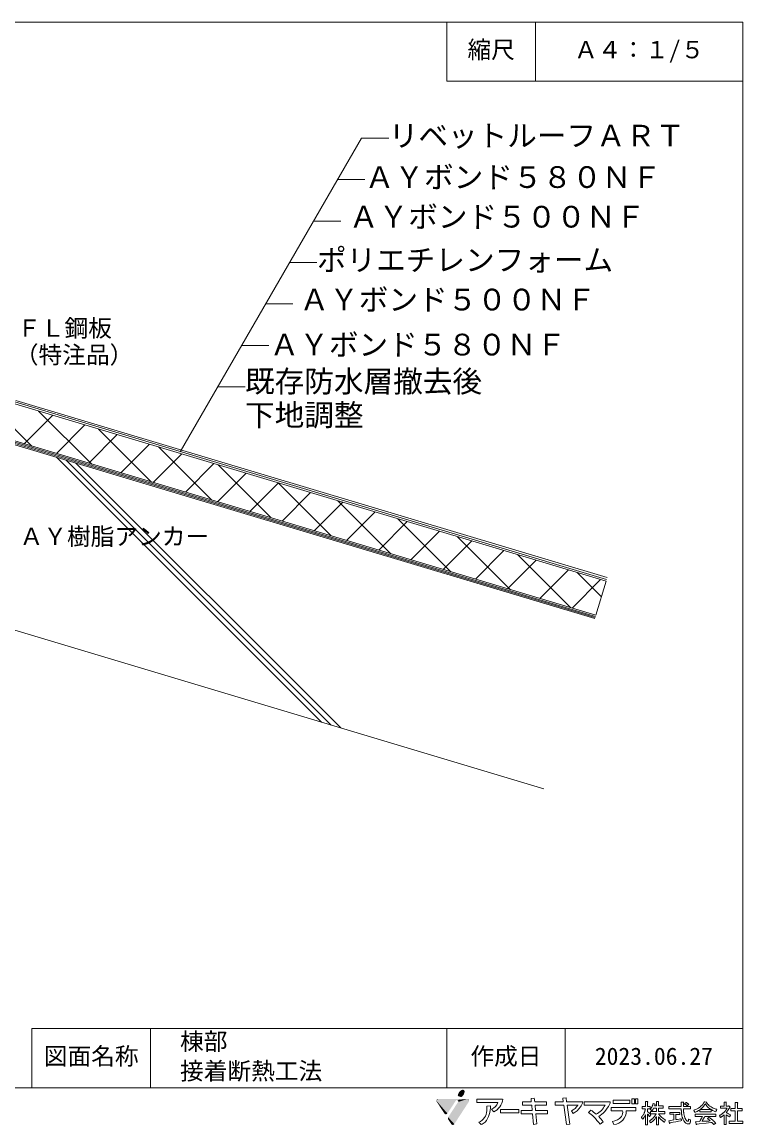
# Model space of a CAD drawing. Units: millimetres, scale not verified. Extents: x -675 to 675, y -471 to 460.
# Drawn here: x 67 to 675, y -471 to 460 of the extents above; entities that cross this region are included whole.
import ezdxf
from ezdxf.enums import TextEntityAlignment as Align

# ---------------------------------------------------------------- set-up
doc = ezdxf.new("R2010")
doc.units = ezdxf.units.MM
doc.header["$LTSCALE"] = 5
for name, color, linetype, lineweight in [('1-3_断熱材', 7, 'Continuous', 9), ('1-4_リベットルーフ', 3, 'Continuous', 9), ('1-8_下地など', 30, 'Continuous', 18), ('1-A_元図・躯体', 7, 'Continuous', 9), ('E-E', 7, 'Continuous', 9), ('F-F', 7, 'Continuous', 9)]:
    doc.layers.add(name, color=color, linetype=linetype, lineweight=lineweight)
doc.styles.add('ＭＳ ゴシック', font='')
doc.styles.get('ＭＳ ゴシック').set_extended_font_data('MS Gothic')

msp = doc.modelspace()

# ---------------------------------------------------------------- hatches: boundary and pattern name
at = {"layer": 'F-F'}
for color, points in [(70, [(435.501, -443.602, 0.09), (434.296, -446.679)]), (70, [(434.296, -446.679, 0.15), (437.522, -447.663)]), (70, [(438.455, -441.647, 0.2), (435.501, -443.602)]), (70, [(437.522, -447.663, 0.13), (438.964, -446.309)]), (70, [(439.601, -441.923, 0.2), (438.455, -441.647)]), (70, [(438.964, -446.309, 0.09), (440.164, -443.232)]), (70, [(440.164, -443.232, 0.15), (439.601, -441.923)]), (5, [(417.829, -449.326, 0.41), (416.293, -450.864)]), (5, [(416.293, -450.864, 0.12), (416.481, -451.582)]), (5, [(443.938, -450.862, 0.41), (442.377, -449.325)]), (5, [(443.696, -451.687, 0.17), (443.938, -450.862)]), (5, [(423.213, -461.887, 0.2), (424.309, -462.355)]), (5, [(424.309, -462.355, 0.25), (425.593, -461.654)]), (5, [(426.245, -464.849, 0.16), (425.964, -465.718)]), (5, [(425.964, -465.718, 0.15), (426.231, -466.586)]), (5, [(429.08, -470.907, 0.19), (430.137, -471.331)]), (5, [(430.137, -471.331, 0.26), (431.446, -470.598)])]:
    msp.add_hatch(color=color, dxfattribs=at).paths.add_polyline_path(points)

# ---------------------------------------------------------------- linework, layer by layer
at = {"layer": '1-3_断熱材'}
for p, q in [((40.027, 143.671), (559.482, -12.166)), ((38.43, 138.347), (74.884, 101.893)), ((80.647, 131.485), (125.392, 86.741)), ((68.464, 103.819), (92.557, 127.912)), ((31.406, 114.936), (550.862, -40.901)), ((95.66, 95.66), (119.753, 119.753)), ((131.155, 116.332), (175.899, 71.588)), ((122.856, 87.501), (146.949, 111.594)), ((150.053, 79.342), (174.146, 103.435)), ((177.249, 71.183), (201.342, 95.276)), ((181.663, 101.18), (226.407, 56.436)), ((204.446, 63.024), (228.539, 87.117)), ((232.17, 86.028), (276.914, 41.284)), ((231.642, 54.865), (255.735, 78.958)), ((258.838, 46.706), (282.931, 70.799)), ((282.678, 70.876), (327.422, 26.131)), ((286.035, 38.548), (310.128, 62.641)), ((313.231, 30.389), (337.324, 54.482)), ((333.185, 55.723), (377.93, 10.979)), ((340.428, 22.23), (364.521, 46.323)), ((367.624, 14.071), (391.717, 38.164)), ((383.693, 40.571), (428.437, -4.173)), ((394.821, 5.912), (418.914, 30.005)), ((422.017, -2.247), (446.11, 21.846)), ((434.201, 25.419), (478.945, -19.326)), ((449.213, -10.406), (473.306, 13.687)), ((484.708, 10.266), (529.453, -34.478)), ((476.41, -18.565), (500.503, 5.528)), ((503.606, -26.724), (527.699, -2.631)), ((535.216, -4.886), (555.563, -25.232)), ((530.803, -34.883), (554.896, -10.79)), ((559.482, -12.166), (550.862, -40.901))]:
    msp.add_line(p, q, dxfattribs=at)
at = {"layer": '1-4_リベットルーフ'}
for p, q in [((61.382, 140.531), (560.382, -9.168)), ((60.507, 139.228), (559.951, -10.605))]:
    msp.add_line(p, q, dxfattribs=at)
at = {"layer": '1-8_下地など'}
for p, q in [((30.832, 113.02), (550.287, -42.816)), ((31.119, 113.978), (550.575, -41.858))]:
    msp.add_line(p, q, dxfattribs=at)
at = {"layer": '1-A_元図・躯体'}
for p, q in [((0, 121.226), (550, -43.774)), ((319.374, -131.191), (95.653, 92.53)), ((327.455, -133.615), (103.734, 90.106)), ((335.537, -136.04), (111.816, 87.681)), ((0, -35.379), (506.898, -187.448))]:
    msp.add_line(p, q, dxfattribs=at)
at = {"layer": 'E-E'}
for p, q in [((200.116, 97.171), (352.973, 361.927)), ((352.973, 361.927), (376.067, 361.927)), ((332.766, 326.927), (355.86, 326.927)), ((312.559, 291.927), (335.653, 291.927)), ((292.351, 256.927), (315.445, 256.927)), ((272.144, 221.927), (295.238, 221.927)), ((251.937, 186.927), (275.031, 186.927)), ((231.73, 151.927), (254.824, 151.927))]:
    msp.add_line(p, q, dxfattribs=at)
at = {"layer": 'F-F'}
for p, q in [((500, 460), (500, 410)), ((75, -440), (75, -390)), ((175, -440), (175, -390)), ((425, -440), (425, -390)), ((525, -440), (525, -390)), ((450.566, -452.367), (468.253, -452.367)), ((458.854, -455.489), (461.852, -455.278)), ((489.013, -451.723), (489.013, -454.551)), ((496.425, -451.723), (489.013, -451.723)), ((489.013, -454.551), (496.713, -454.551)), ((498.936, -448.749), (496.155, -449.074)), ((496.155, -449.074), (496.425, -451.723)), ((496.713, -454.551), (497.191, -459.244)), ((499.243, -451.723), (498.936, -448.749)), ((509.189, -451.723), (499.243, -451.723)), ((499.536, -454.551), (509.175, -454.551)), ((500.021, -459.244), (499.536, -454.551)), ((509.175, -454.551), (509.189, -451.723)), ((516.608, -451.894), (516.608, -454.721)), ((523.37, -451.894), (516.608, -451.894)), ((516.608, -454.721), (523.794, -454.721)), ((525.696, -448.533), (522.915, -448.858)), ((522.915, -448.858), (523.37, -451.894)), ((523.794, -454.721), (526.235, -471.018)), ((526.205, -451.894), (525.696, -448.533)), ((539.877, -451.894), (526.205, -451.894)), ((529.04, -470.612), (526.633, -454.721)), ((526.633, -454.721), (535.836, -454.721)), ((541.111, -454.632), (558.637, -454.632)), ((603.656, -455.292), (607.607, -455.292)), ((607.607, -455.292), (607.607, -457.268)), ((661.115, -451.999), (659.195, -451.999)), ((464.662, -460.296), (462.746, -458.067)), ((487.946, -459.244), (487.946, -462.071)), ((497.191, -459.244), (487.946, -459.244)), ((487.946, -462.071), (497.479, -462.071)), ((497.479, -462.071), (498.382, -470.933)), ((510.167, -459.244), (500.021, -459.244)), ((500.313, -462.071), (510.157, -462.071)), ((501.188, -470.527), (500.313, -462.071)), ((510.157, -462.071), (510.167, -459.244)), ((531.599, -461.579), (530.235, -459.433)), ((544.682, -460.705), (546.727, -458.715)), ((563.935, -459.34), (573.502, -459.34)), ((576.566, -459.34), (584.675, -459.34)), ((592.735, -457.707), (589.936, -457.707)), ((592.845, -462.756), (592.845, -471.317)), ((594.436, -457.707), (596.851, -457.707)), ((601.9, -461.878), (596.961, -461.878)), ((602.01, -457.268), (602.01, -459.902)), ((602.01, -464.512), (602.01, -471.317)), ((603.656, -457.268), (603.656, -459.902)), ((603.656, -457.268), (607.607, -457.268)), ((603.821, -461.878), (609.034, -461.878)), ((622.919, -457.707), (612.382, -457.707)), ((621.657, -460.78), (613.26, -460.78)), ((613.26, -460.78), (613.26, -462.317)), ((616.663, -462.317), (613.26, -462.317)), ((618.309, -462.385), (621.657, -462.385)), ((621.657, -460.78), (621.657, -462.385)), ((624.73, -457.707), (630.712, -457.707)), ((652.17, -462.317), (634.663, -462.317)), ((634.663, -462.317), (634.663, -464.292)), ((640.81, -464.292), (634.663, -464.292)), ((638.724, -458.585), (638.724, -460.122)), ((642.785, -464.292), (652.17, -464.292)), ((652.17, -462.317), (652.17, -464.292)), ((661.609, -457.268), (656.012, -457.268)), ((659.195, -462.756), (659.195, -471.098)), ((668.36, -459.463), (664.683, -459.463)), ((668.36, -459.463), (668.36, -468.244)), ((670.28, -457.487), (674.232, -457.487)), ((670.28, -459.463), (670.28, -468.244)), ((670.28, -459.463), (674.232, -459.463)), ((674.232, -457.487), (674.232, -459.463)), ((454.073, -471.097), (452.166, -469.1)), ((498.382, -470.933), (501.188, -470.527)), ((526.235, -471.018), (529.04, -470.612)), ((557.09, -468.61), (554.423, -470.704)), ((565.99, -470.909), (564.839, -468.397)), ((663.311, -468.244), (663.311, -470)), ((668.36, -468.244), (663.311, -468.244)), ((675, -470), (663.311, -470)), ((670.28, -468.244), (675, -468.244)), ((675, -468.244), (675, -470))]:
    msp.add_line(p, q, dxfattribs=at)
for points in [[(-675, 460), (675, 460), (675, -440), (-675, -440)], [(425, 460), (425, 410), (675, 410)], [(675, -390), (200.591, -390), (75, -390)], [(472.234, -449.567), (450.566, -449.567), (450.566, -452.367)], [(563.066, -451.805), (541.111, -451.805), (541.111, -454.632)], [(565.61, -450.355), (565.61, -453.182), (579.543, -453.182)], [(579.543, -453.182), (579.558, -450.355), (565.61, -450.355)], [(592.845, -455.731), (589.936, -455.731), (589.936, -457.707)], [(594.381, -451.56), (592.845, -451.56), (592.845, -455.731)], [(594.381, -451.56), (594.711, -451.78), (594.491, -451.999), (594.436, -452.219), (594.436, -455.731)], [(594.436, -455.731), (596.851, -455.731), (596.851, -457.707)], [(599.375, -453.316), (599.266, -453.316), (599.211, -453.536), (599.101, -453.756), (598.991, -454.195), (598.881, -454.414), (598.827, -454.634), (598.717, -454.853), (598.662, -455.073), (598.442, -455.512), (598.388, -455.731), (598.058, -456.39), (597.894, -456.609), (597.674, -457.048), (597.016, -457.926), (596.796, -458.146), (597.455, -458.804), (597.619, -459.024), (598.058, -459.463)], [(599.375, -453.316), (600.253, -453.536), (601.022, -453.756), (601.022, -453.975), (600.692, -454.195), (600.638, -454.414), (600.528, -454.634), (600.418, -455.073), (600.308, -455.292)], [(603.601, -451.56), (602.01, -451.56), (602.01, -455.292), (600.308, -455.292)], [(603.601, -451.56), (603.876, -451.78), (603.656, -451.999), (603.656, -455.292)], [(622.864, -455.731), (612.382, -455.731), (612.382, -457.707)], [(624.949, -451.999), (622.864, -451.999), (622.864, -455.731)], [(624.949, -451.999), (625.059, -452.219), (624.73, -452.658), (624.73, -455.731)], [(624.73, -455.731), (630.712, -455.731), (630.712, -457.707)], [(627.254, -452.438), (627.035, -452.438), (626.76, -452.658), (626.541, -452.877), (625.992, -453.316), (625.773, -453.536), (625.992, -453.756), (626.376, -453.975), (626.706, -454.195), (627.803, -455.073)], [(627.254, -452.438), (628.023, -452.877), (628.297, -453.097), (628.626, -453.316), (628.901, -453.536), (629.12, -453.756), (629.285, -453.975), (628.736, -454.414), (628.517, -454.634), (627.968, -455.073), (627.803, -455.073)], [(642.785, -451.78), (642.456, -451.78), (642.237, -452.219), (642.072, -452.438), (641.962, -452.658), (641.633, -453.097), (641.523, -453.316), (641.029, -453.975), (640.81, -454.195), (640.48, -454.634), (639.602, -455.512), (639.328, -455.731), (639.108, -455.951), (638.56, -456.39), (637.572, -457.048), (636.804, -457.487), (635.925, -457.926), (634.828, -458.365), (634.169, -458.585), (633.62, -458.804), (633.675, -459.024), (633.785, -459.244), (633.84, -459.463), (633.95, -459.683), (634.005, -459.902), (634.114, -460.122), (634.169, -460.341), (634.279, -460.561)], [(643.389, -453.536), (643.499, -453.756), (643.664, -453.975), (643.773, -454.195), (644.926, -455.731), (646.023, -456.829), (646.847, -457.487), (647.834, -458.146), (648.219, -458.365), (638.889, -458.365)], [(643.389, -453.536), (643.224, -453.536), (643.06, -453.756), (642.95, -453.975), (642.785, -454.195), (642.676, -454.414), (641.688, -455.731), (641.468, -455.951), (641.304, -456.17), (639.987, -457.487), (638.889, -458.365)], [(642.785, -451.78), (644.322, -451.999), (644.542, -452.219), (644.322, -452.438), (644.377, -452.658), (645.036, -453.536), (645.475, -453.975), (645.639, -454.195), (645.859, -454.414), (646.133, -454.634), (646.353, -454.853), (647.176, -455.512), (648.164, -456.17), (648.932, -456.609), (649.81, -457.048), (650.908, -457.487), (651.511, -457.707), (652.225, -457.926), (652.993, -458.146), (652.938, -458.365), (652.719, -458.804), (652.664, -459.024), (652.444, -459.463), (652.389, -459.683), (652.17, -460.122), (652.06, -460.122)], [(659.195, -451.999), (659.195, -455.512), (656.012, -455.512), (656.012, -457.268)], [(661.115, -451.999), (660.896, -452.219), (660.841, -452.438), (660.841, -455.292), (660.951, -455.512)], [(663.091, -455.292), (664.189, -456.39), (663.969, -456.609), (663.64, -456.829), (663.311, -457.487), (663.146, -457.707), (662.926, -458.146), (662.762, -458.365), (662.652, -458.585), (662.158, -459.244), (662.048, -459.463), (661.225, -460.561), (661.006, -460.78), (660.841, -461), (661.28, -461.219), (661.884, -461.439), (662.872, -461.878), (663.311, -462.097), (664.079, -462.536), (664.408, -462.756), (664.518, -462.975), (663.75, -464.512), (663.53, -464.512)], [(663.091, -455.292), (662.926, -455.292), (662.817, -455.512), (660.951, -455.512)], [(670.5, -452.438), (668.36, -452.438), (668.36, -457.487)], [(670.5, -452.438), (670.61, -452.658), (670.39, -452.877), (670.28, -453.097), (670.28, -457.487)], [(584.675, -459.34), (584.69, -456.513), (563.935, -456.513), (563.935, -459.34)], [(592.735, -457.707), (592.625, -458.146), (592.625, -458.365), (592.46, -459.024), (592.351, -459.244), (592.186, -459.902), (592.076, -460.122), (592.021, -460.341), (591.912, -460.561), (591.857, -460.78), (591.637, -461.219), (591.582, -461.439), (591.253, -462.097), (591.088, -462.317), (590.869, -462.756), (590.704, -462.975), (590.595, -463.195), (589.936, -464.073), (589.716, -464.292), (589.552, -464.512), (589.332, -464.732), (589.332, -464.951), (589.442, -465.171), (589.607, -465.39), (589.716, -465.61), (589.881, -465.829), (589.991, -466.049), (590.156, -466.268), (590.265, -466.488)], [(592.845, -462.756), (592.68, -462.756), (592.46, -463.195), (592.406, -463.414), (592.076, -464.073), (591.912, -464.292), (591.692, -464.732), (591.363, -465.171), (591.253, -465.39), (590.759, -466.049), (590.54, -466.268), (590.375, -466.488), (590.265, -466.488)], [(594.711, -462.317), (594.436, -462.317), (594.436, -471.317), (592.845, -471.317)], [(594.436, -457.707), (594.436, -460.122), (595.095, -460.561), (595.918, -461.219), (597.016, -462.317), (597.345, -462.756), (596.522, -463.853), (596.302, -464.073), (596.137, -464.292)], [(594.711, -462.317), (594.93, -462.536), (595.589, -463.414), (595.698, -463.634), (595.863, -463.853), (595.973, -464.073), (596.137, -464.292)], [(601.9, -461.878), (601.79, -462.097), (601.625, -462.317), (601.516, -462.536), (601.022, -463.195), (600.912, -463.414), (600.747, -463.634), (600.528, -463.853), (600.034, -464.512), (599.595, -464.951), (599.43, -465.171), (598.552, -466.049), (598.278, -466.268), (598.058, -466.488), (597.784, -466.707), (597.564, -466.927), (597.29, -467.146), (596.961, -467.366), (596.137, -468.024), (596.467, -468.683), (596.631, -468.902), (596.961, -469.561)], [(602.01, -459.902), (596.961, -459.902), (596.961, -461.878)], [(602.01, -464.512), (601.9, -464.512), (601.735, -464.732), (601.625, -464.951), (601.461, -465.171), (601.351, -465.39), (600.528, -466.488), (600.308, -466.707), (600.144, -466.927), (598.827, -468.244), (597.455, -469.341), (597.125, -469.561), (596.961, -469.561)], [(602.01, -457.268), (599.54, -457.268), (599.211, -457.926), (599.046, -458.146), (598.827, -458.585), (598.168, -459.463), (598.058, -459.463)], [(603.876, -464.512), (603.656, -464.512), (603.656, -471.317), (602.01, -471.317)], [(603.656, -459.902), (609.034, -459.902), (609.034, -461.878)], [(603.821, -461.878), (603.93, -462.097), (604.918, -463.414), (605.138, -463.634), (605.302, -463.853), (605.741, -464.292), (606.016, -464.512), (606.235, -464.732), (607.607, -465.829), (609.254, -466.927), (609.638, -467.146), (609.418, -467.585), (609.254, -467.805), (608.705, -468.902), (608.431, -468.902)], [(603.876, -464.512), (604.369, -465.171), (604.589, -465.39), (604.754, -465.61), (604.973, -465.829), (605.138, -466.049), (606.016, -466.927), (606.29, -467.146), (606.51, -467.366), (607.059, -467.805), (607.278, -468.024), (607.552, -468.244), (607.882, -468.463), (608.431, -468.902)], [(616.663, -462.317), (616.663, -467.146), (615.345, -467.366), (613.48, -467.585), (612.492, -467.805), (612.711, -468.683), (612.711, -468.902), (612.931, -469.78), (613.095, -470)], [(618.309, -462.317), (618.309, -462.385), (618.309, -466.707)], [(622.919, -457.707), (622.919, -457.926), (622.974, -458.146), (622.974, -459.244), (623.029, -459.463), (623.029, -460.122), (623.084, -460.341), (623.084, -460.78), (623.138, -461), (623.138, -461.219), (623.193, -461.439), (623.193, -461.658), (623.248, -461.878), (623.248, -462.097), (623.358, -462.536), (623.358, -462.756), (623.523, -463.414), (623.523, -463.634), (623.797, -464.732), (623.907, -464.951), (624.071, -465.61), (624.181, -465.829), (624.236, -466.049), (624.565, -466.707), (624.62, -466.927), (624.73, -467.146), (624.895, -467.366), (625.114, -467.805), (625.279, -468.024), (625.388, -468.244), (626.047, -469.122), (626.486, -469.561), (626.76, -469.78), (627.419, -470.22), (627.968, -470.439)], [(624.73, -457.707), (624.73, -458.146), (624.785, -458.365), (624.785, -458.804), (624.84, -459.024), (624.84, -459.463), (624.895, -459.683), (624.895, -459.902), (624.949, -460.122), (624.949, -460.561), (625.004, -460.78), (625.004, -461), (625.114, -461.439), (625.114, -461.658), (625.169, -461.878), (625.169, -462.097), (625.334, -462.756), (625.334, -462.975), (625.663, -464.292), (625.773, -464.512), (625.882, -464.951), (625.992, -465.171), (626.047, -465.39), (626.706, -466.707), (626.87, -466.927), (626.98, -467.146), (627.145, -467.366), (627.364, -467.585), (627.529, -467.805), (627.803, -468.024), (628.187, -468.244)], [(638.724, -458.585), (638.56, -458.585), (637.572, -459.244), (636.419, -459.902), (635.432, -460.341), (634.883, -460.561), (634.279, -460.561)], [(640.81, -464.292), (640.645, -464.512), (640.206, -465.39), (640.041, -465.61), (639.602, -466.488), (639.438, -466.707), (638.999, -467.585), (638.834, -467.805), (638.505, -468.463), (635.377, -468.683), (634.992, -468.902), (635.047, -469.122), (635.157, -469.341), (635.486, -470.659), (635.651, -470.878)], [(648.658, -458.585), (648.328, -458.585), (648.328, -460.122), (638.724, -460.122)], [(642.785, -464.292), (642.566, -464.732), (642.401, -464.951), (642.292, -465.171), (642.127, -465.39), (641.907, -465.829), (641.743, -466.049), (641.633, -466.268), (641.468, -466.488), (641.249, -466.927), (641.084, -467.146), (640.974, -467.366), (640.81, -467.585), (640.59, -468.024), (640.426, -468.244)], [(646.572, -464.951), (646.353, -464.951), (645.036, -465.829), (645.255, -466.049), (646.901, -467.366), (647.121, -467.585), (647.395, -467.805), (646.188, -468.024), (643.224, -468.244), (640.426, -468.244)], [(646.572, -464.951), (647.121, -465.39), (647.45, -465.61), (648.548, -466.488), (648.767, -466.707), (649.316, -467.146), (649.536, -467.366), (649.81, -467.585), (650.249, -468.024), (650.524, -468.244), (651.182, -468.902), (651.347, -469.122), (651.566, -469.341), (651.896, -469.78), (652.005, -470), (651.621, -470.22), (650.963, -470.659), (650.578, -470.878), (650.249, -470.878)], [(648.658, -458.585), (649.426, -459.024), (650.304, -459.463), (651.402, -459.902), (652.06, -460.122)], [(661.609, -457.268), (661.5, -457.487), (661.335, -457.707), (661.225, -457.926), (660.896, -458.365), (660.786, -458.585), (660.457, -459.024), (660.237, -459.244), (659.908, -459.683), (659.688, -459.902), (659.524, -460.122), (658.646, -461), (658.371, -461.219), (658.152, -461.439), (657.603, -461.878), (657.274, -462.097), (656.999, -462.317), (656.012, -462.975), (655.627, -463.195), (655.298, -463.414), (655.518, -463.853), (655.572, -464.073), (656.012, -464.951)], [(659.195, -462.756), (659.085, -462.756), (658.865, -462.975), (657.768, -463.853), (657.438, -464.073), (657.164, -464.292), (656.505, -464.732), (656.121, -464.951), (656.012, -464.951)], [(660.951, -462.756), (660.841, -462.756), (660.841, -471.098), (659.195, -471.098)], [(660.951, -462.756), (661.335, -462.975), (662.652, -463.853), (663.201, -464.292), (663.53, -464.512)], [(668.36, -457.487), (664.683, -457.487), (664.683, -459.463)], [(622.864, -466.268), (622.919, -466.488), (622.919, -466.707), (623.029, -467.146), (623.029, -467.366), (623.084, -467.585), (622.699, -467.805), (620.614, -468.244), (618.419, -468.683), (616.114, -469.122), (614.906, -469.341), (613.644, -469.561), (613.37, -469.78), (613.26, -470), (613.095, -470)], [(622.864, -466.268), (622.26, -466.268), (621.053, -466.488), (619.736, -466.707), (618.309, -466.707)], [(629.45, -466.488), (629.889, -466.707), (630.876, -467.146), (630.876, -467.366), (630.767, -467.805), (630.767, -468.024), (630.657, -468.463), (630.657, -468.683), (630.547, -469.122), (630.547, -469.341), (630.492, -469.561), (630.273, -470), (630.108, -470.22), (629.834, -470.439), (627.968, -470.439)], [(629.45, -466.488), (629.065, -466.488), (629.065, -466.927), (629.011, -467.146), (629.011, -467.366), (628.956, -467.585), (628.956, -467.805), (628.846, -468.024), (628.681, -468.244), (628.187, -468.244)], [(648.822, -469.341), (647.944, -469.341), (645.968, -469.561), (643.938, -469.78), (638.011, -470.439), (636.2, -470.659), (635.871, -470.878), (635.651, -470.878)], [(648.822, -469.341), (649.042, -469.561), (649.316, -469.78), (649.481, -470), (649.7, -470.22), (649.865, -470.439), (650.084, -470.659), (650.249, -470.878)]]:
    msp.add_lwpolyline(points, dxfattribs=at)
for points in [[(581.346, -449.353), (581.346, -453.509), (583.445, -453.509), (583.445, -449.353)], [(584.27, -449.353), (584.27, -453.509), (586.369, -453.509), (586.369, -449.353)], [(485.955, -461.16), (485.965, -458.334), (470.303, -458.334), (470.303, -461.16)]]:
    msp.add_lwpolyline(points, close=True, dxfattribs=at)
for centre, radius, start, end in [((441.238, -456.185), 20.634, 321.70219, 2.51808), ((439.598, -457.867), 19.403, 355.59126, 7.04088), ((459.517, -449.437), 9.215, 290.51409, 341.45837), ((459.119, -448.345), 13.174, 294.8858, 354.69747), ((524.03, -446.462), 14.379, 295.56538, 324.94095), ((524.545, -446.885), 16.299, 295.64126, 325.26891), ((523.707, -447.151), 16.851, 327.63749, 343.65418), ((542.911, -446.685), 17.619, 298.08031, 333.1921), ((535.279, -439.755), 30.719, 318.37205, 332.10657), ((555.541, -450.987), 7.569, 335.50113, 353.79682), ((447.192, -458.412), 11.789, 294.95827, 355.39657), ((515.666, -499.014), 48.057, 45.98543, 52.85886), ((517.169, -500.974), 51.57, 48.70056, 55.02812), ((499.692, -512.238), 68.706, 37.19387, 44.0673), ((535.002, -437.186), 32.679, 304.1408, 315.32696), ((516.384, -499.677), 51.207, 37.35157, 43.80171), ((563.22, -455.991), 12.511, 277.43741, 318.2533), ((565.176, -459.547), 11.392, 274.09817, 1.03795), ((565.678, -460.433), 7.9, 330.51445, 7.9511), ((449.156, -459.606), 12.499, 293.16671, 311.4624)]:
    msp.add_arc(centre, radius, start, end, dxfattribs=at)
at = {"layer": 'F-F', "color": 70}
for points in [[(435.501, -443.602), (434.296, -446.679), (440.164, -443.232), (438.964, -446.309)], [(434.296, -446.679), (437.522, -447.663), (438.964, -446.309)], [(438.455, -441.647), (435.501, -443.602), (439.601, -441.923), (440.164, -443.232)]]:
    msp.add_solid(points, dxfattribs=at)
at = {"layer": 'F-F', "color": 5}
for points in [[(442.377, -449.325), (416.293, -450.864), (433.684, -450.282)], [(442.377, -449.325), (417.829, -449.326), (416.293, -450.864)], [(416.293, -450.864), (432.933, -450.455), (433.684, -450.282)], [(416.293, -450.864), (425.593, -461.654), (432.933, -450.455)], [(416.293, -450.864), (424.309, -462.355), (425.593, -461.654)], [(416.293, -450.864), (423.213, -461.887), (424.309, -462.355)], [(416.293, -450.864), (416.481, -451.582), (423.213, -461.887)], [(442.377, -449.325), (434.563, -452.014), (426.245, -464.849)], [(426.245, -464.849), (443.938, -450.862), (442.377, -449.325)], [(426.245, -464.849), (443.696, -451.687), (443.938, -450.862)], [(426.245, -464.849), (431.446, -470.598), (443.696, -451.687)], [(442.377, -449.325), (433.684, -450.282), (434.39, -450.588)], [(442.377, -449.325), (434.39, -450.588), (434.717, -450.926)], [(442.377, -449.325), (434.739, -451.73), (434.563, -452.014)], [(442.377, -449.325), (434.717, -450.926), (434.739, -451.73)], [(426.245, -464.849), (425.964, -465.718), (426.231, -466.586)], [(426.245, -464.849), (426.231, -466.586), (429.08, -470.907)], [(426.245, -464.849), (430.137, -471.331), (431.446, -470.598)], [(426.245, -464.849), (429.08, -470.907), (430.137, -471.331)]]:
    msp.add_solid(points, dxfattribs=at)

# ---------------------------------------------------------------- texts
at = {"layer": 'E-E', "style": 'ＭＳ ゴシック'}
for s, height, p in [('縮尺', 14.66, (442.5, 425)), ('Ａ４：１/５', 14.66, (532.5, 425)), ('リベットルーフＡＲＴ', 18.33, (376.067, 349.427)), ('ＡＹボンド５８０ＮＦ', 18.33, (355.86, 314.427)), ('ＡＹボンド５００ＮＦ', 18.33, (342.524, 280.955)), ('ポリエチレンフォーム', 18.33, (315.445, 244.427)), ('ＡＹボンド５００ＮＦ', 18.33, (300.796, 211)), ('ＦＬ鋼板', 14.66, (62.487, 189.82)), ('ＡＹボンド５８０ＮＦ', 18.33, (275.569, 172.955)), ('（特注品）', 14.66, (60.545, 167.318)), ('既存防水層撤去後', 18.33, (254.824, 141.927)), ('下地調整', 18.33, (254.842, 113.5)), ('ＡＹ樹脂アンカー', 14.66, (64.555, 13.938)), ('棟部', 14.66, (200, -412.5)), ('図面名称', 14.66, (85, -425)), ('作成日', 14.66, (445, -425)), ('2023.06.27', 14.66, (550, -425)), ('接着断熱工法', 14.66, (200, -437.5))]:
    msp.add_text(s, height=height, dxfattribs=at).set_placement(p, align=Align.BOTTOM_LEFT)

doc.saveas('drawing.dxf')
